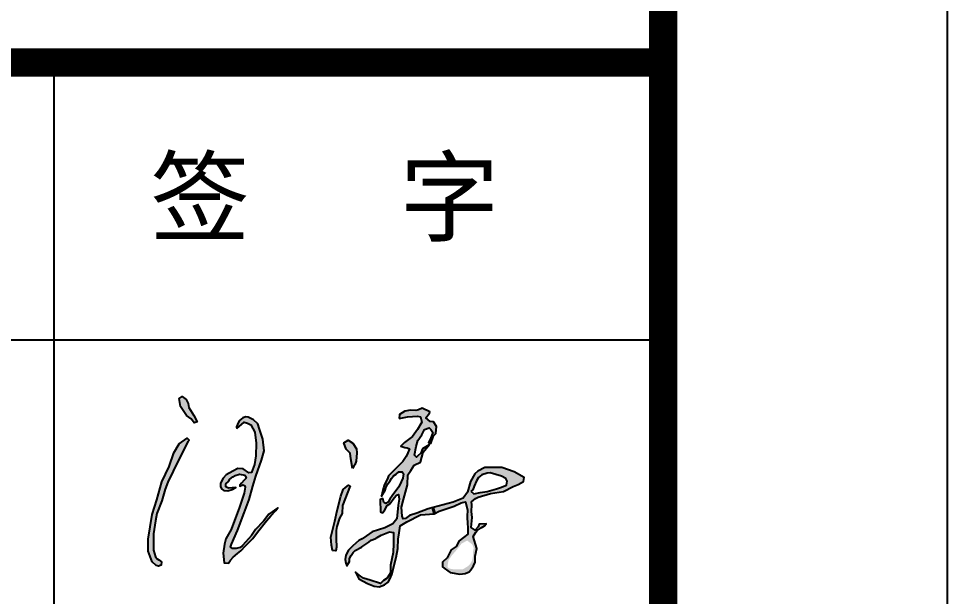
# Model space of a CAD drawing. Extents: x 1680110 to 4798266, y 269661 to 1249705.
# Drawn here: x 2473685 to 2480218, y 533972 to 538038 of the extents above; entities that cross this region are included whole.
import ezdxf

# ---------------------------------------------------------------- set-up
doc = ezdxf.new("R2010")
doc.units = 0
doc.header["$LTSCALE"] = 1000
doc.header["$MEASUREMENT"] = 0
for name, color, linetype in [('PUB_TEXT', 7, 'Continuous'), ('PUB_TITLE', 4, 'Continuous'), ('图框', 4, 'Continuous')]:
    doc.layers.add(name, color=color, linetype=linetype)
doc.styles.add('STYLE-黑体', font='simhei.ttf')

msp = doc.modelspace()

# ---------------------------------------------------------------- hatches: boundary and pattern name
at = {"layer": 'PUB_TEXT'}
h = msp.add_hatch(color=4, dxfattribs=at)
h.paths.add_polyline_path([(2474832.3, 534977.4), (2474882.9, 535072.2), (2474870.5, 535084.7), (2474815.2, 535044.8), (2474777, 534982.8), (2474744.2, 534886.9), (2474692.2, 534778.3), (2474656.8, 534652.3), (2474624.2, 534547.4), (2474611.2, 534462), (2474596.7, 534375.6), (2474597.3, 534291.5), (2474623.9, 534214.4), (2474652.3, 534189.8), (2474670, 534184.7), (2474687.1, 534191.7), (2474689.7, 534215), (2474671.3, 534228.3), (2474650.1, 534241), (2474633.9, 534298.6), (2474634.8, 534411.5), (2474648.1, 534504.2), (2474657.7, 534554.6), (2474692.7, 534643.6), (2474715.3, 534727.7), (2474735.7, 534775.2), (2474772.7, 534852.6)])
h.paths.add_polyline_path([(2474895.2, 535281.6), (2474882, 535300.9), (2474877, 535329.2), (2474863.8, 535358.6), (2474835.4, 535377.9), (2474814.1, 535364.7), (2474823.2, 535309), (2474864.8, 535245.1), (2474898.3, 535220.8), (2474920.6, 535192.4), (2474941.9, 535199.5), (2474917.5, 535246.1)])
h = msp.add_hatch(color=4, dxfattribs=at)
h.paths.add_polyline_path([(2476414.8, 534496.6), (2476511.1, 534546), (2476607.9, 534553.5), (2476596.5, 534596.1), (2476566.9, 534588.2), (2476486.6, 534558.1), (2476435.3, 534541.4), (2476407.4, 534520.2), (2476389.6, 534518), (2476381.8, 534535.8), (2476378.4, 534599.3), (2476392.9, 534655.1), (2476419.7, 534757.6), (2476422.7, 534826.6), (2476443.8, 534859.1), (2476467.3, 534895.3), (2476511.7, 534915.5), (2476530.2, 534986.8), (2476573.4, 535039.6), (2476525.3, 535010.4), (2476513.1, 534979.5), (2476492, 534961.4), (2476484.3, 534951.5), (2476470.5, 534964.7), (2476481, 535026.3), (2476494.2, 535069.2), (2476520.6, 535108.2), (2476540.4, 535145.6), (2476572.4, 535157.7), (2476583.9, 535146.2), (2476598.8, 535124.7), (2476583.4, 535087.3), (2476572.4, 535064.3), (2476568.5, 535054.4), (2476583.4, 535047.2), (2476604.3, 535101.6), (2476619.7, 535117.6), (2476623.6, 535168.2), (2476604, 535200), (2476581, 535202.8), (2476550.4, 535227.8), (2476575.4, 535260.5), (2476577.5, 535271.6), (2476523.9, 535296), (2476497.5, 535284.1), (2476478.7, 535280), (2476440.4, 535281.4), (2476402.1, 535274.4), (2476363.9, 535251.4), (2476362.3, 535223.8), (2476421.5, 535236.6), (2476491.9, 535241.4), (2476511.1, 535235), (2476522.3, 535198.3), (2476490.3, 535145.5), (2476455.1, 535097.6), (2476399.1, 535056), (2476373.5, 535028.9), (2476401.4, 535019), (2476417.5, 535016.8), (2476435.3, 535010.7), (2476423.6, 534982.4), (2476411.4, 534957.4), (2476387.5, 534921.9), (2476323.9, 534859.1), (2476287.1, 534819.5), (2476280.5, 534799.2), (2476256.5, 534754.8), (2476251, 534736.8), (2476245.8, 534719.1), (2476238, 534678), (2476263.1, 534719.9), (2476271.5, 534743.6), (2476281.9, 534764.2), (2476298.6, 534786.4), (2476308.5, 534801.7), (2476322.3, 534820.4), (2476339.6, 534833.2), (2476359.8, 534848.5), (2476383.5, 534847.5), (2476392.8, 534833.7), (2476387.4, 534804.6), (2476375.6, 534779), (2476358.3, 534742.1), (2476312, 534679.5), (2476296.2, 534657.3), (2476284.3, 534635.2), (2476268.6, 534624.8), (2476254.3, 534633.2), (2476247.9, 534661.3), (2476227.2, 534654.6), (2476227.2, 534625.3), (2476231.5, 534593.6), (2476231.5, 534568), (2476245.3, 534561.2), (2476259, 534576.1), (2476276.4, 534611), (2476295.8, 534624.1), (2476326.9, 534665.2), (2476341.9, 534685.1), (2476356.9, 534688.3), (2476361.8, 534656.5), (2476355, 534614.1), (2476344.9, 534518.3), (2476316.9, 534482.2), (2476260.8, 534455.5), (2476172.3, 534426.8), (2476132.2, 534399.3), (2476102.2, 534378), (2476078.6, 534366.2), (2476035.2, 534327.9), (2476006, 534298), (2475985.6, 534263.4), (2475981.6, 534232), (2475986.3, 534206.1), (2475993.4, 534187.2), (2476011.5, 534218.6), (2476012.3, 534239.1), (2476024.9, 534260.3), (2476037.5, 534280), (2476053.2, 534294.9), (2476095.7, 534319.3), (2476105.9, 534326.3), (2476147.7, 534354.6), (2476165, 534367.2), (2476197.2, 534380.6), (2476207.5, 534386.9), (2476235.8, 534403.4), (2476271.2, 534417.5), (2476293.2, 534426.2), (2476321.6, 534422.3), (2476323.1, 534395.5), (2476321.6, 534343.6), (2476320, 534280.7), (2476301.1, 534191.4), (2476301.1, 534137.7), (2476276.5, 534099.7), (2476250.8, 534085.2), (2476230.6, 534064), (2476159, 534087.4), (2476110.9, 534099.7), (2476089.7, 534114.3), (2476055, 534142.2), (2476077.4, 534096.4), (2476139.6, 534063.2), (2476186, 534044.5), (2476221.4, 534040), (2476259.6, 534054.4), (2476283.9, 534072.1), (2476296.6, 534093.6), (2476309.3, 534127.3), (2476340.8, 534245.6), (2476352.6, 534310), (2476355.8, 534375.2), (2476362, 534419.9), (2476364.4, 534435.6), (2476369.1, 534468.6)])
h.paths.add_polyline_path([(2476749.8, 534607.5), (2476797.6, 534630.1), (2476827.7, 534636.4), (2476841.3, 534579.3), (2476839.5, 534536), (2476842.2, 534478.7), (2476843.9, 534463.7), (2476845.7, 534409.8), (2476782.8, 534362.6), (2476762.5, 534323.8), (2476727.2, 534300), (2476716.6, 534275.3), (2476699, 534244.4), (2476667.2, 534212.7), (2476667.2, 534180.9), (2476677.8, 534171.2), (2476704.2, 534152.7), (2476721, 534140.4), (2476788.1, 534128.9), (2476826.1, 534134.2), (2476855.2, 534144.8), (2476865.8, 534158), (2476884.3, 534187.1), (2476895.8, 534213.6), (2476895.8, 534255.9), (2476907.3, 534308.8), (2476881.7, 534393.5), (2476901.1, 534423.5), (2476910.8, 534435.8), (2476938.2, 534454.3), (2476961.1, 534467.6), (2476973.5, 534482.6), (2476924.6, 534479.3), (2476918.1, 534461.4), (2476895.8, 534438.7), (2476869.2, 534457.5), (2476875.4, 534527.6), (2476871.6, 534568.4), (2476873.5, 534617.4), (2476871, 534637.2), (2476897.7, 534660.1), (2476918.1, 534670.7), (2477003.1, 534696.3), (2477095.6, 534710.8), (2477164.8, 534745.3), (2477198.3, 534759.8), (2477237.3, 534781), (2477240.6, 534807.7), (2477170.4, 534847.9), (2477083.4, 534880.2), (2477000.8, 534879.1), (2476965.1, 534879.1), (2476914.9, 534852.3), (2476894.9, 534835.6), (2476862.5, 534779.9), (2476843.5, 534706.3), (2476811.2, 534664), (2476742, 534635), (2476603.3, 534597.9), (2476614.3, 534556.9), (2476643, 534572.3)])
h.paths.add_polyline_path([(2476867, 534711.7), (2476880.8, 534721.3), (2476889.4, 534748.6), (2476905.8, 534785.3), (2476919.8, 534809.5), (2476943.3, 534826.7), (2476980.8, 534839.9), (2477001.9, 534841.5), (2477082, 534817.9), (2477112.9, 534801.8), (2477121.5, 534782.7), (2477116, 534755.5), (2477075.2, 534739.5), (2477045.5, 534729.6), (2476980, 534711.1), (2476931.2, 534702.4), (2476888, 534694.4)], flags=16)
h.paths.add_polyline_path([(2476821.6, 534355.2), (2476840.4, 534364.9), (2476875.8, 534338.5), (2476886.3, 534313.5), (2476882.1, 534294), (2476882.1, 534264.9), (2476875.1, 534223.9), (2476861.9, 534201.7), (2476845.2, 534184.3), (2476809.8, 534162.8), (2476749.3, 534162.1), (2476729.2, 534164.9), (2476711.8, 534169.7), (2476701.3, 534179.4), (2476709, 534226.7), (2476731.9, 534260), (2476761.1, 534293.4), (2476800.8, 534343.4)], flags=16)
h.paths.add_polyline_path([(2476603.3, 534597.9), (2476596.5, 534596.1), (2476607.9, 534553.5), (2476614.3, 534556.9)], flags=17)
msp.add_hatch(color=4, dxfattribs=at).paths.add_polyline_path([(2475277.8, 534740.3), (2475272.2, 534699.6), (2475237.6, 534599.6), (2475181, 534442.5), (2475142.5, 534377.1), (2475132.6, 534338.6), (2475123.7, 534275.9), (2475130.8, 534207.9), (2475161.3, 534205.2), (2475175.6, 534227.6), (2475194.5, 534249.1), (2475225.8, 534273.3), (2475247.3, 534293), (2475280.5, 534328.8), (2475333.4, 534379.8), (2475366.5, 534423.7), (2475428.4, 534504.3), (2475459.7, 534539.2), (2475494.7, 534575.9), (2475508.1, 534594.7), (2475445.5, 534550.1), (2475407.3, 534501.7), (2475351.9, 534443.4), (2475322.7, 534401.8), (2475259.7, 534330.7), (2475242.9, 534316.2), (2475214.4, 534309.5), (2475189.7, 534308.4), (2475174.6, 534319), (2475182.5, 534340.8), (2475224, 534436.2), (2475272.6, 534560.1), (2475305.9, 534653.4), (2475332.7, 534746.6), (2475352.5, 534818.7), (2475393.7, 534931.4), (2475412.6, 534996), (2475404, 535079.1), (2475378.3, 535149.3), (2475367, 535187), (2475336.2, 535214.6), (2475299.1, 535234.1), (2475282.2, 535235.3), (2475262.7, 535228.4), (2475238.8, 535210.2), (2475228.8, 535192.6), (2475217.5, 535164.4), (2475219.1, 535152.7), (2475272.1, 535197), (2475294.8, 535190.2), (2475318.7, 535178.8), (2475345.9, 535127.6), (2475354.9, 535051.3), (2475354.2, 534961.3), (2475344.1, 534899.7), (2475323.9, 534844.3), (2475304.4, 534840.7), (2475263.7, 534869.4), (2475226.9, 534871.9), (2475191.1, 534853.3), (2475145.2, 534826.6), (2475124.4, 534804), (2475104.4, 534769.9), (2475105.3, 534744.2), (2475113.7, 534727), (2475129.2, 534717.7), (2475156.3, 534714.1), (2475187.3, 534723.9), (2475212.1, 534738), (2475160.3, 534734.5), (2475142.1, 534744.2), (2475142.5, 534764.2), (2475160.7, 534779.7), (2475170.5, 534796.5), (2475202.1, 534821.2), (2475239.6, 534831.5), (2475279.6, 534825.5), (2475285.3, 534804), (2475271.5, 534790.3), (2475252.9, 534769.9), (2475240.1, 534755.8), (2475241.8, 534747.4), (2475270, 534761.4)])
h = msp.add_hatch(color=4, dxfattribs=at)
h.paths.add_polyline_path([(2476005.5, 534755.4), (2475983.6, 534739.1), (2475968.6, 534723.5), (2475951.1, 534678.4), (2475926.6, 534576.7), (2475909, 534500.6), (2475880.8, 534389.4), (2475885, 534332.4), (2475892.8, 534295.1), (2475916.7, 534293.7), (2475921.6, 534319.7), (2475918.1, 534376.7), (2475918.7, 534436.3), (2475922.6, 534465), (2475942.5, 534521.6), (2475961, 534554.4), (2475962.4, 534611.4), (2476017.9, 534750.4)])
h.paths.add_polyline_path([(2476016.9, 534979.2), (2476022.8, 534940), (2476032.8, 534872.8), (2476043.9, 534887.9), (2476048.9, 534898.9), (2476058.9, 534924), (2476064.9, 534983.1), (2476060.9, 535010.2), (2476036.8, 535050.3), (2476003.7, 535070.4), (2475973.6, 535053.3), (2475989.7, 535007.2)])

# ---------------------------------------------------------------- linework, layer by layer
at = {"layer": 'PUB_TEXT', "color": 4}
for p, q in [((2476607.9, 534553.5), (2476596.5, 534596.1)), ((2476614.3, 534556.9), (2476603.3, 534597.9))]:
    msp.add_line(p, q, dxfattribs=at)
for points in [[(2474864.8, 535245.1), (2474823.2, 535309), (2474814.1, 535364.7), (2474835.4, 535377.9), (2474863.8, 535358.6), (2474877, 535329.2), (2474882, 535300.9), (2474895.2, 535281.6), (2474917.5, 535246.1), (2474941.9, 535199.5), (2474920.6, 535192.4), (2474898.3, 535220.8), (2474864.8, 535245.1)], [(2475219.1, 535152.7), (2475272.1, 535197), (2475294.8, 535190.2), (2475318.7, 535178.8), (2475345.9, 535127.6), (2475354.9, 535051.3), (2475354.2, 534961.3), (2475344.1, 534899.7), (2475323.9, 534844.3), (2475304.4, 534840.7), (2475263.7, 534869.4), (2475226.9, 534871.9), (2475191.1, 534853.3), (2475145.2, 534826.6), (2475124.4, 534804), (2475104.4, 534769.9), (2475105.3, 534744.2), (2475113.7, 534727), (2475129.2, 534717.7), (2475156.3, 534714.1), (2475187.3, 534723.9), (2475212.1, 534738), (2475160.3, 534734.5), (2475142.1, 534744.2), (2475142.5, 534764.2), (2475160.7, 534779.7), (2475170.5, 534796.5), (2475192.6, 534813.8), (2475209, 534823.1), (2475239.6, 534831.5), (2475275.1, 534826.2), (2475281.3, 534819.1), (2475285.3, 534804), (2475271.5, 534790.3), (2475252.9, 534769.9), (2475240.1, 534755.8), (2475241.8, 534747.4), (2475263.1, 534758), (2475272.9, 534753.6), (2475277.8, 534740.3), (2475272.2, 534699.6), (2475237.6, 534599.6), (2475181, 534442.5), (2475142.5, 534377.1), (2475132.6, 534338.6), (2475123.7, 534275.9), (2475130.8, 534207.9), (2475161.3, 534205.2), (2475175.6, 534227.6), (2475194.5, 534249.1), (2475225.8, 534273.3), (2475247.3, 534293), (2475280.5, 534328.8), (2475333.4, 534379.8), (2475366.5, 534423.7), (2475428.4, 534504.3), (2475459.7, 534539.2), (2475494.7, 534575.9), (2475508.1, 534594.7), (2475445.5, 534550.1), (2475407.3, 534501.7), (2475351.9, 534443.4), (2475322.7, 534401.8), (2475259.7, 534330.7), (2475242.9, 534316.2), (2475214.4, 534309.5), (2475189.7, 534308.4), (2475174.6, 534319), (2475182.5, 534340.8), (2475224, 534436.2), (2475272.6, 534560.1), (2475305.9, 534653.4), (2475332.7, 534746.6), (2475352.5, 534818.7), (2475393.7, 534931.4), (2475412.6, 534996), (2475404, 535079.1), (2475378.3, 535149.3), (2475367, 535187), (2475336.2, 535214.6), (2475299.1, 535234.1), (2475282.2, 535235.3), (2475262.7, 535228.4), (2475238.8, 535210.2), (2475228.8, 535192.6), (2475217.5, 535164.4), (2475217.5, 535164.4), (2475219.1, 535152.7)], [(2474878.4, 535063.8), (2474832.3, 534977.4), (2474772.7, 534852.6), (2474735.7, 534775.2), (2474715.3, 534727.7), (2474692.7, 534643.6), (2474657.7, 534554.6), (2474648.1, 534504.2), (2474634.8, 534411.5), (2474633.9, 534298.6), (2474647.3, 534251.1), (2474658.7, 534235.9), (2474671.3, 534228.3), (2474689.7, 534215), (2474689.7, 534215), (2474687.1, 534191.7), (2474670, 534184.7), (2474652.3, 534189.8), (2474623.9, 534214.4), (2474597.3, 534291.5), (2474596.7, 534375.6), (2474611.2, 534462), (2474624.2, 534547.4), (2474656.8, 534652.3), (2474692.2, 534778.3), (2474744.2, 534886.9), (2474777, 534982.8), (2474815.2, 535044.8), (2474870.5, 535084.7), (2474884.5, 535070.7), (2474878.4, 535063.8)], [(2476032.8, 534872.8), (2476022.8, 534940), (2476016.9, 534979.2), (2475989.7, 535007.2), (2475973.6, 535053.3), (2476003.7, 535070.4), (2476036.8, 535050.3), (2476060.9, 535010.2), (2476064.9, 534983.1), (2476058.9, 534924), (2476048.9, 534898.9), (2476043.9, 534887.9), (2476032.8, 534872.8)], [(2476867, 534711.7), (2476888, 534694.4), (2476931.2, 534702.4), (2476980, 534711.1), (2477045.5, 534729.6), (2477075.2, 534739.5), (2477116, 534755.5), (2477121.5, 534782.7), (2477112.9, 534801.8), (2477082, 534817.9), (2477001.9, 534841.5), (2476980.8, 534839.9), (2476943.3, 534826.7), (2476919.8, 534809.5), (2476905.8, 534785.3), (2476889.4, 534748.6), (2476880.8, 534721.3), (2476867, 534711.7)], [(2476017.9, 534750.4), (2475962.4, 534611.4), (2475961, 534554.4), (2475942.5, 534521.6), (2475922.6, 534465), (2475918.7, 534436.3), (2475918.1, 534376.7), (2475921.6, 534319.7), (2475916.7, 534293.7), (2475916.7, 534293.7), (2475892.8, 534295.1), (2475885, 534332.4), (2475880.8, 534389.4), (2475909, 534500.6), (2475926.6, 534576.7), (2475951.1, 534678.4), (2475968.6, 534723.5), (2475983.6, 534739.1), (2476005.5, 534755.4), (2476017.9, 534750.4)]]:
    msp.add_lwpolyline(points, dxfattribs=at)
msp.add_lwpolyline([(2476362.3, 535223.8), (2476421.5, 535236.6), (2476491.9, 535241.4), (2476511.1, 535235), (2476522.3, 535198.3), (2476490.3, 535145.5), (2476455.1, 535097.6), (2476399.1, 535056), (2476399.1, 535056), (2476373.5, 535028.9), (2476401.4, 535019), (2476417.5, 535016.8), (2476435.3, 535010.7), (2476423.6, 534982.4), (2476411.4, 534957.4), (2476387.5, 534921.9), (2476323.9, 534859.1), (2476287.1, 534819.5), (2476280.5, 534799.2), (2476256.5, 534754.8), (2476251, 534736.8), (2476245.8, 534719.1), (2476238, 534678), (2476263.1, 534719.9), (2476271.5, 534743.6), (2476281.9, 534764.2), (2476298.6, 534786.4), (2476308.5, 534801.7), (2476322.3, 534820.4), (2476339.6, 534833.2), (2476359.8, 534848.5), (2476383.5, 534847.5), (2476392.8, 534833.7), (2476387.4, 534804.6), (2476375.6, 534779), (2476358.3, 534742.1), (2476312, 534679.5), (2476296.2, 534657.3), (2476284.3, 534635.2), (2476268.6, 534624.8), (2476254.3, 534633.2), (2476247.9, 534661.3), (2476227.2, 534654.6), (2476227.2, 534625.3), (2476231.5, 534593.6), (2476231.5, 534568), (2476245.3, 534561.2), (2476259, 534576.1), (2476276.4, 534611), (2476295.8, 534624.1), (2476326.9, 534665.2), (2476341.9, 534685.1), (2476356.9, 534688.3), (2476361.8, 534656.5), (2476355, 534614.1), (2476344.9, 534518.3), (2476316.9, 534482.2), (2476260.8, 534455.5), (2476172.3, 534426.8), (2476132.2, 534399.3), (2476102.2, 534378), (2476078.6, 534366.2), (2476035.2, 534327.9), (2476006, 534298), (2475985.6, 534263.4), (2475981.6, 534232), (2475986.3, 534206.1), (2475993.4, 534187.2), (2475993.4, 534187.2), (2476011.5, 534218.6), (2476012.3, 534239.1), (2476024.9, 534260.3), (2476037.5, 534280), (2476053.2, 534294.9), (2476095.7, 534319.3), (2476105.9, 534326.3), (2476147.7, 534354.6), (2476165, 534367.2), (2476197.2, 534380.6), (2476207.5, 534386.9), (2476235.8, 534403.4), (2476271.2, 534417.5), (2476293.2, 534426.2), (2476321.6, 534422.3), (2476323.1, 534395.5), (2476321.6, 534343.6), (2476320, 534280.7), (2476301.1, 534191.4), (2476301.1, 534137.7), (2476276.5, 534099.7), (2476250.8, 534085.2), (2476230.6, 534064), (2476159, 534087.4), (2476110.9, 534099.7), (2476089.7, 534114.3), (2476055, 534142.2), (2476055, 534142.2), (2476077.4, 534096.4), (2476139.6, 534063.2), (2476186, 534044.5), (2476221.4, 534040), (2476259.6, 534054.4), (2476283.9, 534072.1), (2476296.6, 534093.6), (2476309.3, 534127.3), (2476340.8, 534245.6), (2476352.6, 534310), (2476355.8, 534375.2), (2476362, 534419.9), (2476364.4, 534435.6), (2476369.1, 534468.6), (2476414.8, 534496.6), (2476511.1, 534546), (2476607.9, 534553.5), (2476643, 534572.3), (2476749.8, 534607.5), (2476797.6, 534630.1), (2476827.7, 534636.4), (2476841.3, 534579.3), (2476839.5, 534536), (2476842.2, 534478.7), (2476843.9, 534463.7), (2476845.7, 534409.8), (2476782.8, 534362.6), (2476762.5, 534323.8), (2476727.2, 534300), (2476716.6, 534275.3), (2476699, 534244.4), (2476667.2, 534212.7), (2476667.2, 534180.9), (2476677.8, 534171.2), (2476704.2, 534152.7), (2476721, 534140.4), (2476788.1, 534128.9), (2476826.1, 534134.2), (2476855.2, 534144.8), (2476865.8, 534158), (2476884.3, 534187.1), (2476895.8, 534213.6), (2476895.8, 534255.9), (2476907.3, 534308.8), (2476881.7, 534393.5), (2476901.1, 534423.5), (2476910.8, 534435.8), (2476938.2, 534454.3), (2476961.1, 534467.6), (2476973.5, 534482.6), (2476924.6, 534479.3), (2476918.1, 534461.4), (2476895.8, 534438.7), (2476869.2, 534457.5), (2476875.4, 534527.6), (2476871.6, 534568.4), (2476873.5, 534617.4), (2476871, 534637.2), (2476897.7, 534660.1), (2476918.1, 534670.7), (2477003.1, 534696.3), (2477095.6, 534710.8), (2477164.8, 534745.3), (2477198.3, 534759.8), (2477237.3, 534781), (2477240.6, 534807.7), (2477170.4, 534847.9), (2477170.4, 534847.9), (2477083.4, 534880.2), (2477000.8, 534879.1), (2476965.1, 534879.1), (2476914.9, 534852.3), (2476894.9, 534835.6), (2476862.5, 534779.9), (2476843.5, 534706.3), (2476843.5, 534706.3), (2476811.2, 534664), (2476742, 534635), (2476566.9, 534588.2), (2476486.6, 534558.1), (2476435.3, 534541.4), (2476407.4, 534520.2), (2476389.6, 534518), (2476381.8, 534535.8), (2476378.4, 534599.3), (2476392.9, 534655.1), (2476419.7, 534757.6), (2476422.7, 534826.6), (2476443.8, 534859.1), (2476467.3, 534895.3), (2476511.7, 534915.5), (2476530.2, 534986.8), (2476573.4, 535039.6), (2476525.3, 535010.4), (2476513.1, 534979.5), (2476492, 534961.4), (2476484.3, 534951.5), (2476470.5, 534964.7), (2476481, 535026.3), (2476494.2, 535069.2), (2476520.6, 535108.2), (2476540.4, 535145.6), (2476572.4, 535157.7), (2476583.9, 535146.2), (2476598.8, 535124.7), (2476583.4, 535087.3), (2476572.4, 535064.3), (2476568.5, 535054.4), (2476583.4, 535047.2), (2476604.3, 535101.6), (2476619.7, 535117.6), (2476623.6, 535168.2), (2476604, 535200), (2476581, 535202.8), (2476550.4, 535227.8), (2476575.4, 535260.5), (2476577.5, 535271.6), (2476523.9, 535296), (2476497.5, 535284.1), (2476478.7, 535280), (2476440.4, 535281.4), (2476402.1, 535274.4), (2476363.9, 535251.4), (2476362.3, 535223.8)], close=True, dxfattribs=at)
at = {"layer": 'PUB_TITLE'}
msp.add_lwpolyline([(2361418.2, 473232.4), (2480218.2, 473232.4), (2480218.2, 557232.4), (2361418.2, 557232.4)], close=True, dxfattribs=at)
at = {"layer": 'PUB_TITLE', "const_width": 200}
msp.add_lwpolyline([(2366418.2, 475232.4), (2478218.2, 475232.4), (2478218.2, 555232.4), (2366418.2, 555232.4)], close=True, dxfattribs=at)
at = {"layer": '图框', "color": 0}
msp.add_line((2466818.2, 535777.3), (2478174.2, 535777.3), dxfattribs=at)
msp.add_line((2466818.2, 535777.3), (2478174.2, 535777.3), dxfattribs=at)
at = {"layer": '图框', "color": 4, "const_width": 197.2}
msp.add_lwpolyline([(2466818.2, 555232.4), (2478218.2, 555232.4), (2478218.2, 475232.4), (2466818.2, 475232.4)], close=True, dxfattribs=at)
at = {"layer": '图框', "color": 0}
for const_width in [199.2, 199.2, 199.2, 199.2, 80.7]:
    msp.add_lwpolyline([(2466818.2, 537729.5), (2478174.5, 537729.5)], dxfattribs=dict(at, const_width=const_width))
msp.add_lwpolyline([(2473936.1, 524454.8), (2473936.1, 537729.5)], dxfattribs=at)

# ---------------------------------------------------------------- texts
at = {"layer": '图框', "color": 0, "style": 'STYLE-黑体'}
msp.add_text('签   字', height=515.37, dxfattribs=at).set_placement((2474609.5, 536523.7))

doc.saveas('drawing.dxf')
